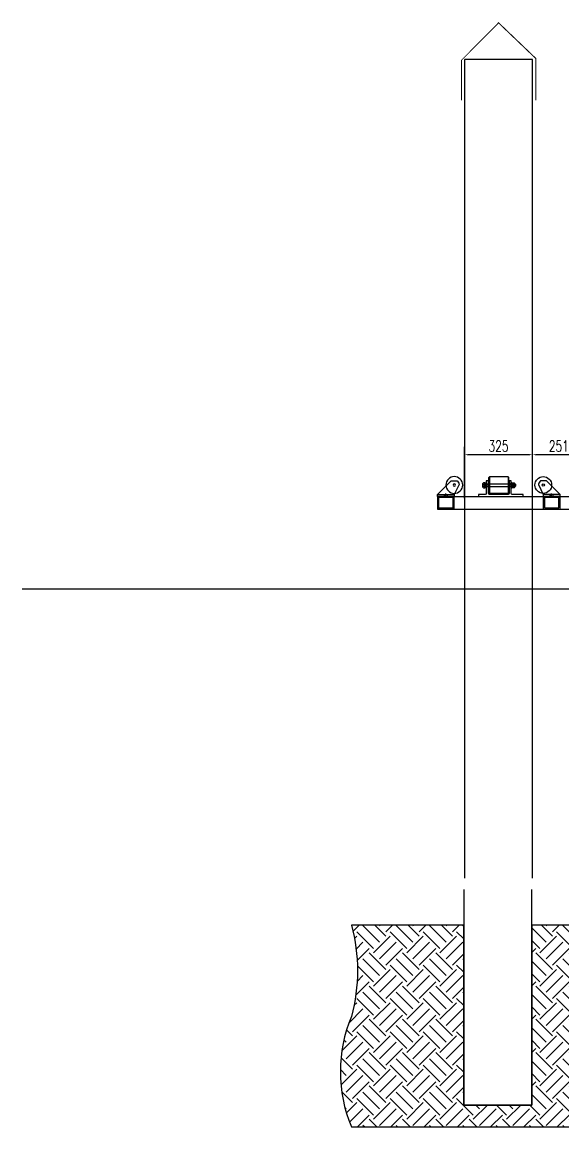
# Model space of a CAD drawing. Extents: x 833816 to 4746262, y -3629782 to -1973088.
# Drawn here: x 2450517 to 2453100, y -2643625 to -2638347 of the extents above; entities that cross this region are included whole.
import ezdxf

# ---------------------------------------------------------------- set-up
doc = ezdxf.new("R2010")
doc.units = 0
doc.header["$LTSCALE"] = 1000
doc.header["$MEASUREMENT"] = 0
doc.header["$PDMODE"] = 32
for name, pattern in [('ACAD_ISO03W100', [30, 12, -18]), ('CENTER2', [28.574999999999992, 19.05, -3.174999999999998, 3.174999999999998, -3.174999999999998]), ('DASH', [0.35, 0.25, -0.1]), ('DASHED2', [9.524999999999995, 6.349999999999998, -3.174999999999998])]:
    doc.linetypes.add(name, pattern=pattern)
for name, color, linetype in [('PUB_DIM', 3, 'Continuous'), ('W-STEEL_FRAME钢架', 3, 'Continuous'), ('ZJ', 251, 'Continuous')]:
    doc.layers.add(name, color=color, linetype=linetype)
doc.styles.add('STANDARD_T3', font='simplex.shx', dxfattribs={"width": 0.7, "bigfont": 'gbcbig.shx'})
doc.dimstyles.new('W&&15', dxfattribs={"dimtxt": 52.5, "dimasz": 15, "dimexe": 37.5, "dimexo": 45, "dimgap": 15, "dimtad": 1, "dimdec": 0, "dimzin": 0, "dimdsep": 46, "dimtxsty": 'STANDARD_T3', "dimcen": 0.09, "dimclrd": 1, "dimclre": 1, "dimclrt": 7, "dimazin": 2, "dimtfac": 1, "dimtdec": 0, "dimtix": 1, "dimtmove": 2, "dimatfit": 3, "dimfxl": 100, "dimtolj": 1, "dimtzin": 0, "dimarcsym": 0})

# ---------------------------------------------------------------- blocks, each defined once
blk = doc.blocks.new('*D939')
at = {"layer": 'Defpoints', "color": 0, "transparency": 16777216}
for p in [(2452630.01153473, -2640413.657546468), (2452630.01153473, -2640666.235832034), (2452955.01153473, -2640666.235832034)]:
    blk.add_point(p, dxfattribs=at)
at = {"layer": 'PUB_DIM', "color": 1, "lineweight": -2, "transparency": 16777216}
for p, q in [((2452630.01153473, -2640621.235832034), (2452630.01153473, -2640376.157546468)), ((2452955.01153473, -2640621.235832034), (2452955.01153473, -2640376.157546468)), ((2452940.01153473, -2640413.657546468), (2452645.01153473, -2640413.657546468))]:
    blk.add_line(p, q, dxfattribs=at)
at = {"layer": 'PUB_DIM', "color": 1, "transparency": 16777216}
for points in [[(2452645.01153473, -2640411.157546468), (2452645.01153473, -2640416.157546468), (2452630.01153473, -2640413.657546468)], [(2452940.01153473, -2640411.157546468), (2452940.01153473, -2640416.157546468), (2452955.01153473, -2640413.657546468)]]:
    blk.add_solid(points, dxfattribs=at)
at = {"layer": 'PUB_DIM', "color": 7, "transparency": 16777216, "insert": (2452792.51153473, -2640372.407546468), "char_height": 52.5, "attachment_point": 5, "style": 'STANDARD_T3'}
blk.add_mtext('\\A1;325', dxfattribs=at)
blk = doc.blocks.new('5632.')
for p, q in [((865980.8735029197, -129928.5214834217), (865973.7819724404, -129939.0348313285)), ((866075.8249615186, -129992.1216033775), (866013.753893707, -129930.0505355656)), ((865972.7577480647, -129944.8268070182), (865995.8249615186, -129992.1216033775))]:
    blk.add_line(p, q)
at = {"color": 0}
for p, q in [((866006.682825895, -129927.1216033775), (865984.3432487755, -129927.1216033775)), ((866075.8249615186, -129992.1216033775), (865995.8249615186, -129992.1216033775)), ((865995.8249615186, -129992.1216033775), (865995.8249615186, -130002.1216033775)), ((866075.8249615186, -130002.1216033775), (866075.8249615186, -129992.1216033775)), ((865995.8249615186, -130002.1216033775), (866075.8249615186, -130002.1216033775))]:
    blk.add_line(p, q, dxfattribs=at)
for radius in [40, 6]:
    blk.add_circle((865995.8249615186, -129947.3343983071), radius)
for centre, radius, start, end in [((865977.2517182962, -129942.6349512843), 5, 133.943538768999, 205.9999999985835), ((865984.3432487755, -129932.1216033775), 5, 90, 133.943538768999), ((866006.682825895, -129937.1216033775), 10, 45, 90)]:
    blk.add_arc(centre, radius, start, end)
blk = doc.blocks.new('*D940')
at = {"layer": 'Defpoints', "color": 0, "transparency": 16777216}
for p in [(2452955.01153473, -2640413.657550079), (2452955.01153473, -2640603.037003748), (2453206.172382663, -2640603.037003748)]:
    blk.add_point(p, dxfattribs=at)
at = {"layer": 'PUB_DIM', "color": 1, "lineweight": -2, "transparency": 16777216}
for p, q in [((2452955.01153473, -2640558.037003748), (2452955.01153473, -2640376.157550079)), ((2453206.172382663, -2640558.037003748), (2453206.172382663, -2640376.157550079)), ((2453191.172382663, -2640413.657550079), (2452970.01153473, -2640413.657550079))]:
    blk.add_line(p, q, dxfattribs=at)
at = {"layer": 'PUB_DIM', "color": 1, "transparency": 16777216}
for points in [[(2452970.01153473, -2640411.157550079), (2452970.01153473, -2640416.157550079), (2452955.01153473, -2640413.657550079)], [(2453191.172382663, -2640411.157550079), (2453191.172382663, -2640416.157550079), (2453206.172382663, -2640413.657550079)]]:
    blk.add_solid(points, dxfattribs=at)
at = {"layer": 'PUB_DIM', "color": 7, "transparency": 16777216, "insert": (2453080.591958696, -2640372.407550079), "char_height": 52.5, "attachment_point": 5, "style": 'STANDARD_T3'}
blk.add_mtext('\\A1;251', dxfattribs=at)

msp = doc.modelspace()

# ---------------------------------------------------------------- hatches: boundary and pattern name
h = msp.add_hatch()
h.set_pattern_fill('土壤', color=256, scale=30, angle=45)
h.set_pattern_definition([(45, (1132209.494843075, -4571291.604047868), (0, 159.0990257669732), [112.5, -112.5]), (45, (1132179.663775743, -4571261.772980537), (0, 159.0990257669732), [112.5, -112.5]), (45, (1132149.832708411, -4571231.941913206), (0, 159.0990257669732), [112.5, -112.5]), (135, (1132149.832708411, -4571212.054534985), (-159.0990257669732, 2.842170943040401e-14), [112.5, -112.5]), (135, (1132179.663775743, -4571182.223467654), (-159.0990257669732, 2.842170943040401e-14), [112.5, -112.5]), (135, (1132209.494843075, -4571152.392400322), (-159.0990257669732, 2.842170943040401e-14), [112.5, -112.5])])
edge = h.paths.add_edge_path()
edge.add_line((2452626.01092063, -2642660.72849133), (2452089.455087717, -2642660.72849133))
edge.add_arc((2451292.175536294, -2642878.703581857), 826.5396682597924, -15.290912396383078, 15.290912396414285, ccw=False)
edge.add_arc((2452725.535582315, -2643360.558760724), 688.6443905463057, 157.4687210052457, 202.5312789947901)
edge.add_line((2452089.455087717, -2643624.438849065), (2453775.437557506, -2643624.438849065))
edge.add_arc((2454326.713162167, -2643354.719581399), 613.7208450471833, 153.9291642894549, 206.0708357105452, ccw=False)
edge.add_arc((2453054.885713954, -2642872.864402531), 751.1302177834406, 343.5951725134494, 376.4048274865506)
edge.add_line((2453775.437557506, -2642660.72849133), (2452951.010769723, -2642660.72849133))
edge.add_line((2452951.010769723, -2642660.72849133), (2452951.0102999, -2643520.047298929))
edge.add_line((2452951.0102999, -2643520.047298929), (2452626.0102999, -2643520.047298929))
edge.add_line((2452626.0102999, -2643520.047298929), (2452626.01092063, -2642660.72849133))

# ---------------------------------------------------------------- linework, layer by layer
for p, q in [((2452718.00138153, -2640566.548198525, -1e-08), (2452718.00138153, -2640552.548198525, -1e-08)), ((2452720.00138153, -2640554.048198525, -1e-08), (2452727.00138153, -2640554.048198525, -1e-08)), ((2452727.00138153, -2640565.048198525, -1e-08), (2452720.00138153, -2640565.048198525, -1e-08)), ((2452731.00138153, -2640560.592962225, -1e-08), (2452727.00138153, -2640557.247087013, -1e-08)), ((2452731.00138153, -2640562.894073737, -1e-08), (2452727.00138153, -2640559.548198525, -1e-08)), ((2452856.00138153, -2640560.592962225, -1e-08), (2452860.00138153, -2640557.247087013, -1e-08)), ((2452856.00138153, -2640562.894073737, -1e-08), (2452860.00138153, -2640559.548198525, -1e-08)), ((2452867.00138153, -2640554.048198525, -1e-08), (2452860.00138153, -2640554.048198525, -1e-08)), ((2452860.00138153, -2640565.048198525, -1e-08), (2452867.00138153, -2640565.048198525, -1e-08)), ((2452838.00138153, -2640599.037003748, -1e-08), (2452749.00138153, -2640599.037003748, -1e-08))]:
    msp.add_line(p, q)
at = {"color": 1}
for p, q in [((2452734.00138153, -2640552.037003748, -1e-08), (2452744.00138153, -2640552.037003748, -1e-08)), ((2452734.00138153, -2640566.037003748, -1e-08), (2452744.00138153, -2640566.037003748, -1e-08)), ((2452853.00138153, -2640552.037003748, -1e-08), (2452843.00138153, -2640552.037003748, -1e-08)), ((2452843.00138153, -2640566.037003748, -1e-08), (2452853.00138153, -2640566.037003748, -1e-08))]:
    msp.add_line(p, q, dxfattribs=at)
at = {"color": 6, "linetype": 'ACAD_ISO03W100'}
for p, q in [((2452734.00138153, -2640553.037003748, -1e-08), (2452853.00138153, -2640553.037003748, -1e-08)), ((2452734.00138153, -2640565.037003748, -1e-08), (2452853.00138153, -2640565.037003748, -1e-08))]:
    msp.add_line(p, q, dxfattribs=at)
at = {"color": 2}
for p, q in [((2452744.00138153, -2640559.037003748, -1e-08), (2452734.00138153, -2640559.037003748, -1e-08)), ((2452853.00138153, -2640559.037003748, -1e-08), (2452843.00138153, -2640559.037003748, -1e-08))]:
    msp.add_line(p, q, dxfattribs=at)
at = {"color": 4}
for p, q in [((2452869.00138153, -2640553.548198525, -1e-08), (2452872.00138153, -2640553.548198525, -1e-08)), ((2452869.00138153, -2640559.548198525, -1e-08), (2452873.00138153, -2640559.548198525, -1e-08)), ((2452872.00138153, -2640565.548198525, -1e-08), (2452869.00138153, -2640565.548198525, -1e-08))]:
    msp.add_line(p, q, dxfattribs=at)
at = {"color": 0}
for p, q in [((2452501.172382663, -2640613.037003748, -1e-08), (2453206.172382663, -2640613.037003748, -1e-08)), ((2452501.172382664, -2640613.037003748, -1e-08), (2452501.172382664, -2640673.037003748, -1e-08)), ((2452501.172382663, -2640673.037003748, -1e-08), (2453206.172382663, -2640673.037003748, -1e-08))]:
    msp.add_line(p, q, dxfattribs=at)
at = {"linetype": 'DASHED2'}
for p, q in [((2452534.172382663, -2640613.037003748, -1e-08), (2452534.172382663, -2640603.037003748, -1e-08)), ((2452548.172382663, -2640613.037003748, -1e-08), (2452548.172382663, -2640603.037003748, -1e-08)), ((2453039.172382663, -2640613.037003748, -1e-08), (2453039.172382663, -2640603.037003748, -1e-08)), ((2453053.172382663, -2640613.037003748, -1e-08), (2453053.172382663, -2640603.037003748, -1e-08))]:
    msp.add_line(p, q, dxfattribs=at)
at = {"color": 3, "linetype": 'CENTER2', "ltscale": 0.5}
for p, q in [((2452541.172382663, -2640618.037003748, -1e-08), (2452541.172382663, -2640598.037003748, -1e-08)), ((2453046.172382663, -2640618.037003748, -1e-08), (2453046.172382663, -2640598.037003748, -1e-08))]:
    msp.add_line(p, q, dxfattribs=at)
at = {"const_width": 5}
msp.add_lwpolyline([(2452971.012171517, -2638721.083913445), (2452971.012171517, -2638521.083913445), (2452792.512168747, -2638350.310326424), (2452616.012171517, -2638521.083913445), (2452616.012171516, -2638721.083913445)], dxfattribs=at)
at = {"elevation": -1e-08}
for points in [[(2452838.00138153, -2640603.037003748), (2452749.00138153, -2640603.037003748, -0.414213562373095), (2452744.00138153, -2640598.037003748), (2452744.00138153, -2640538.037003748), (2452734.00138153, -2640538.037003748), (2452734.00138153, -2640598.037003748, -0.414213562373095), (2452729.00138153, -2640603.037003748), (2452697.00138153, -2640603.037003748), (2452697.00138153, -2640613.037003748), (2452910.001381495, -2640613.037003748), (2452910.001381495, -2640603.037003748), (2452858.00138153, -2640603.037003748, -0.414213562373095), (2452853.00138153, -2640598.037003748), (2452853.00138153, -2640538.037003748)], [(2452853.00138153, -2640538.037003748), (2452843.00138153, -2640538.037003748), (2452843.00138153, -2640598.037003748, -0.414213562373095), (2452838.00138153, -2640603.037003748)]]:
    msp.add_lwpolyline(points, format="xyb", dxfattribs=at)
for points in [[(2452746.00138153, -2640522.037003748), (2452749.00138153, -2640519.037003748), (2452749.00138153, -2640599.037003748), (2452746.00138153, -2640596.037003748)], [(2452718.00138153, -2640568.048198525), (2452718.00138153, -2640565.048198525), (2452718.00138153, -2640554.048198525), (2452718.00138153, -2640551.048198525)], [(2452869.00138153, -2640568.048198525), (2452869.00138153, -2640565.048198525), (2452869.00138153, -2640554.048198525), (2452869.00138153, -2640551.048198525)], [(2452873.00138153, -2640564.548198525), (2452871.00138153, -2640566.548198525), (2452871.00138153, -2640552.548198525), (2452873.00138153, -2640554.548198525)]]:
    msp.add_lwpolyline(points, close=True, dxfattribs=at)
for points in [[(2452838.00138153, -2640519.037003748), (2452838.00138153, -2640599.037003748), (2452841.00138153, -2640596.037003748), (2452841.00138153, -2640522.037003748), (2452838.00138153, -2640519.037003748), (2452749.00138153, -2640519.037003748)], [(2452731.00138153, -2640546.048198525), (2452731.00138153, -2640574.048198525), (2452734.00138153, -2640574.048198525), (2452734.00138153, -2640546.048198525), (2452731.00138153, -2640546.048198525), (2452731.00138153, -2640547.048198525)], [(2452856.00138153, -2640546.048198525), (2452856.00138153, -2640574.048198525), (2452853.00138153, -2640574.048198525), (2452853.00138153, -2640546.048198525), (2452856.00138153, -2640546.048198525), (2452856.00138153, -2640547.048198525)], [(2452871.00138153, -2640566.548198525), (2452869.00138153, -2640566.548198525), (2452869.00138153, -2640552.548198525), (2452871.00138153, -2640552.548198525)]]:
    msp.add_lwpolyline(points, dxfattribs=at)
for points in [[(2452720.00138153, -2640571.048198525), (2452727.00138153, -2640571.048198525), (2452727.00138153, -2640570.048198525), (2452731.00138153, -2640570.048198525), (2452731.00138153, -2640549.048198525), (2452727.00138153, -2640549.048198525), (2452727.00138153, -2640570.048198525), (2452727.00138153, -2640548.048198525), (2452720.00138153, -2640548.048198525, 0.6666666666655323), (2452720.00138153, -2640554.048198525, 0.3636363636359586), (2452720.00138153, -2640565.048198525, 0.6666666666654425)], [(2452867.00138153, -2640571.048198525), (2452860.00138153, -2640571.048198525), (2452860.00138153, -2640570.048198525), (2452856.00138153, -2640570.048198525), (2452856.00138153, -2640549.048198525), (2452860.00138153, -2640549.048198525), (2452860.00138153, -2640570.048198525), (2452860.00138153, -2640548.048198525), (2452867.00138153, -2640548.048198525, -0.6666666666666832), (2452867.00138153, -2640554.048198525, -0.3636363636362479), (2452867.00138153, -2640565.048198525, -0.6666666666659284)]]:
    msp.add_lwpolyline(points, format="xyb", close=True, dxfattribs=at)
msp.add_lwpolyline([(2452626.01092063, -2642660.72849133), (2452089.455087717, -2642660.72849133, -0.1342360577363548), (2452089.455087717, -2643096.678672383, 0.1991961435164959), (2452089.455087717, -2643624.438849065), (2453775.437557506, -2643624.438849065, -0.2315193902383781), (2453775.437557506, -2643085.000313733, 0.1441452041679851), (2453775.437557506, -2642660.72849133), (2452951.010769723, -2642660.72849133), (2452951.0102999, -2643520.047298929), (2452626.0102999, -2643520.047298929), (2452626.01092063, -2642660.72849133)], format="xyb")
at = {"layer": 'PUB_DIM'}
msp.add_line((2450516.729420671, -2641053.892342214), (2455731.667445347, -2641053.892342214), dxfattribs=at)
at = {"layer": 'W-STEEL_FRAME钢架', "linetype": 'DASH', "ltscale": 0.5, "elevation": -1e-08}
for points in [[(2452581.172382663, -2640673.037003748), (2452581.172382663, -2640613.037003748), (2452501.172382663, -2640613.037003748), (2452501.172382663, -2640673.037003748)], [(2452576.172382663, -2640668.037003748), (2452576.172382663, -2640618.037003748), (2452506.172382663, -2640618.037003748), (2452506.172382663, -2640668.037003748)], [(2453086.172382663, -2640673.037003748), (2453086.172382663, -2640613.037003748), (2453006.172382663, -2640613.037003748), (2453006.172382663, -2640673.037003748)], [(2453081.172382663, -2640668.037003748), (2453081.172382663, -2640618.037003748), (2453011.172382663, -2640618.037003748), (2453011.172382663, -2640668.037003748)]]:
    msp.add_lwpolyline(points, close=True, dxfattribs=at)
at = {"layer": 'ZJ', "color": 1, "linetype": 'Continuous'}
for points in [[(2452955.010900711, -2642435.889738951), (2452955.012168747, -2638525.083916215), (2452630.012168747, -2638525.083913445), (2452630.010900711, -2642435.889741721)], [(2452626.010862407, -2642491.204814908), (2452626.0102999, -2643520.047298929), (2452951.0102999, -2643520.047298929), (2452951.010862407, -2642491.204814908)]]:
    msp.add_lwpolyline(points, dxfattribs=at)

# ---------------------------------------------------------------- block references
at = {"xscale": -1}
msp.add_blockref('5632.', (3318576.997344183, -2510610.915400371, -1e-08), dxfattribs=at)
msp.add_blockref('5632.', (1587010.347421145, -2510610.91540037, -1e-08))

# ---------------------------------------------------------------- dimensions: what is measured, and where the dimension line sits
at = {"layer": 'PUB_DIM'}
for base, p1, p2, picture, middle in [((2452630.01153473, -2640413.657546468), (2452955.01153473, -2640666.235832034), (2452630.01153473, -2640666.235832034), '*D939', (2452792.51153473, -2640372.407546468)), ((2452955.01153473, -2640413.657550079), (2453206.172382663, -2640603.037003748), (2452955.01153473, -2640603.037003748), '*D940', (2453080.591958696, -2640372.407550079))]:
    dim = msp.add_linear_dim(base=base, p1=p1, p2=p2, angle=180, dimstyle='W&&15', dxfattribs=at)
    dim.commit()
    dim.dimension.update_dxf_attribs({"geometry": picture, "text_midpoint": middle})

doc.saveas('drawing.dxf')
